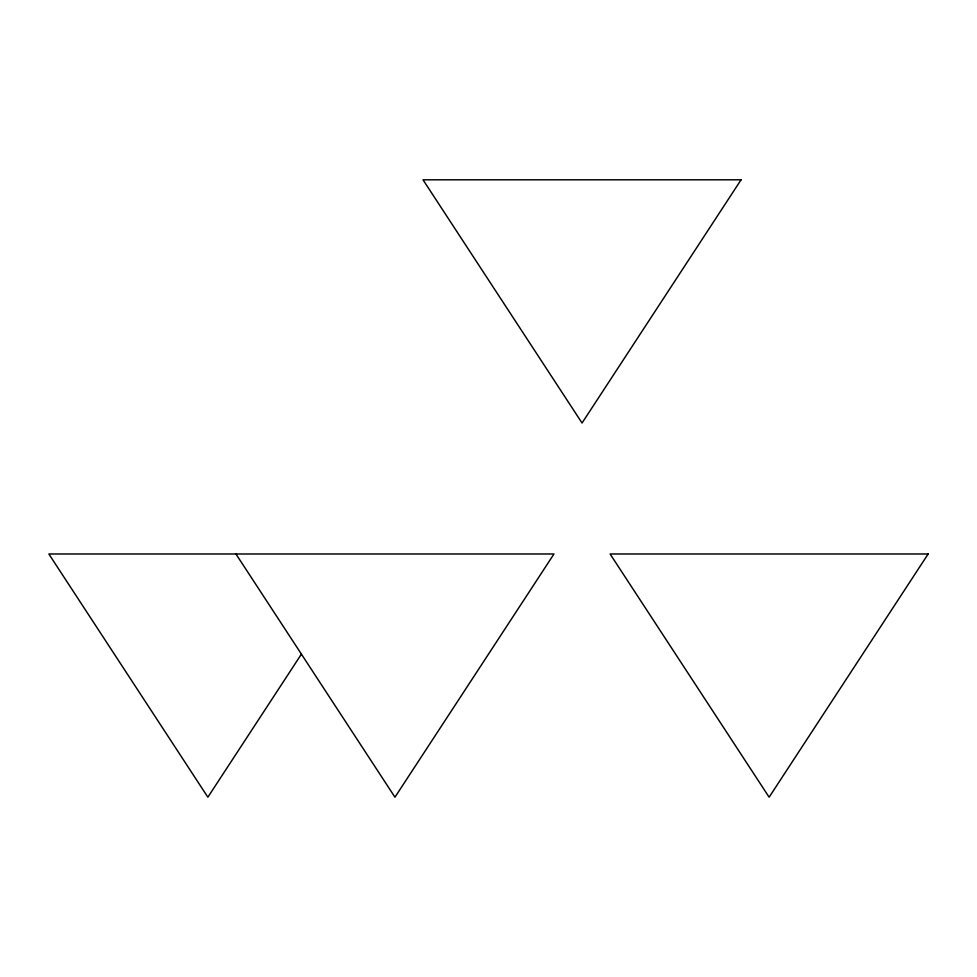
<?xml version="1.0" encoding="UTF-8"?>
<svg xmlns="http://www.w3.org/2000/svg" width="977" height="977" viewBox="0 0 977 977"><rect width="100%" height="100%" fill="white"/><g stroke="black" fill="none" stroke-linecap="round" stroke-linejoin="round"><path stroke-width="1.47" d="M301.466 654.053L207.869 797.195L48.85 553.983L553.983 553.983L394.952 797.195L235.933 553.983M741.067 179.805L582.048 423.017L423.017 179.805L741.067 179.805M928.15 553.983L769.131 797.195L610.1 553.983L928.15 553.983"/></g></svg>
